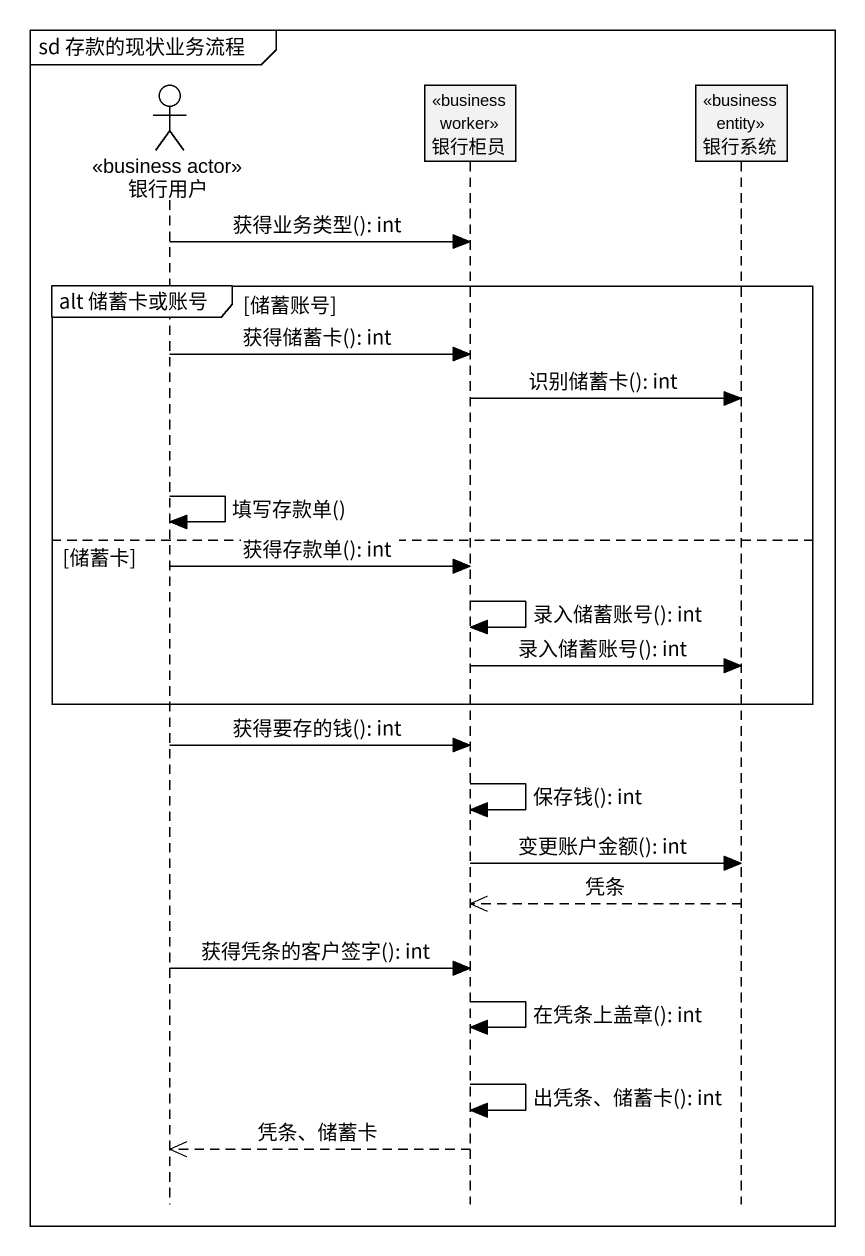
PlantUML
@startuml
mainframe sd 存款的现状业务流程
hide footbox
actor 银行用户 <<business actor>>
participant 银行柜员 <<business worker>>
participant 银行系统 <<business entity>>

银行用户 -> 银行柜员 : 获得业务类型(): int
group alt 储蓄卡或账号 [储蓄账号]
  银行用户 -> 银行柜员 : 获得储蓄卡(): int
  银行柜员 -> 银行系统 : 识别储蓄卡(): int
  银行用户 -> 银行用户 : 填写存款单()
else 储蓄卡
  银行用户 -> 银行柜员 : 获得存款单(): int
  银行柜员 -> 银行柜员 : 录入储蓄账号(): int
  银行柜员 -> 银行系统 : 录入储蓄账号(): int
end
银行用户 -> 银行柜员 : 获得要存的钱(): int
银行柜员 -> 银行柜员 : 保存钱(): int
银行柜员 -> 银行系统 : 变更账户金额(): int
银行系统 -->> 银行柜员 : 凭条
银行用户 -> 银行柜员 : 获得凭条的客户签字(): int
银行柜员 -> 银行柜员 : 在凭条上盖章(): int
银行柜员 -> 银行柜员 : 出凭条、储蓄卡(): int
银行柜员 -->> 银行用户 : 凭条、储蓄卡
@enduml
